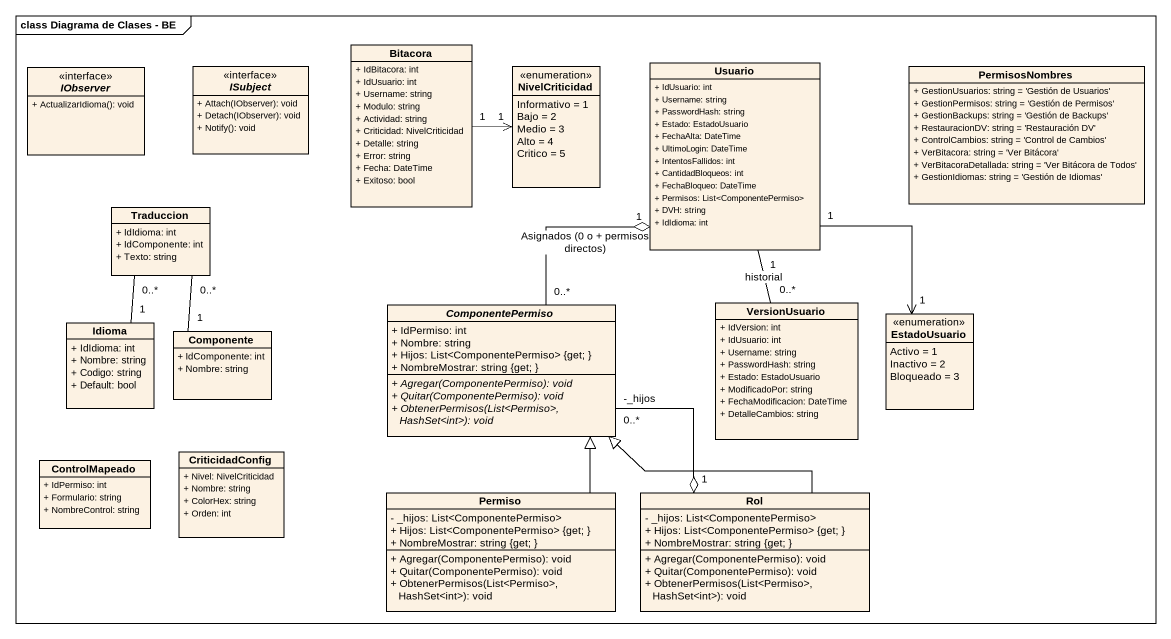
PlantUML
@startuml
mainframe class Diagrama de Clases - BE
hide circle
hide empty members
skinparam classAttributeIconSize 0
interface IObserver {
  + ActualizarIdioma(): void
}
interface ISubject {
  + Attach(IObserver): void
  + Detach(IObserver): void
  + Notify(): void
}
class Bitacora {
  + IdBitacora: int
  + IdUsuario: int
  + Username: string
  + Modulo: string
  + Actividad: string
  + Criticidad: NivelCriticidad
  + Detalle: string
  + Error: string
  + Fecha: DateTime
  + Exitoso: bool
}
enum NivelCriticidad {
  Informativo = 1
  Bajo = 2
  Medio = 3
  Alto = 4
  Critico = 5
}
class Usuario {
  + IdUsuario: int
  + Username: string
  + PasswordHash: string
  + Estado: EstadoUsuario
  + FechaAlta: DateTime
  + UltimoLogin: DateTime
  + IntentosFallidos: int
  + CantidadBloqueos: int
  + FechaBloqueo: DateTime
  + Permisos: List<ComponentePermiso>
  + DVH: string
  + IdIdioma: int
}
class PermisosNombres {
  + GestionUsuarios: string = 'Gestión de Usuarios'
  + GestionPermisos: string = 'Gestión de Permisos'
  + GestionBackups: string = 'Gestión de Backups'
  + RestauracionDV: string = 'Restauración DV'
  + ControlCambios: string = 'Control de Cambios'
  + VerBitacora: string = 'Ver Bitácora'
  + VerBitacoraDetallada: string = 'Ver Bitácora de Todos'
  + GestionIdiomas: string = 'Gestión de Idiomas'
}
class Traduccion {
  + IdIdioma: int
  + IdComponente: int
  + Texto: string
}
class Idioma {
  + IdIdioma: int
  + Nombre: string
  + Codigo: string
  + Default: bool
}
class Componente {
  + IdComponente: int
  + Nombre: string
}
abstract class ComponentePermiso {
  + IdPermiso: int
  + Nombre: string
  + Hijos: List<ComponentePermiso> {get; }
  + NombreMostrar: string {get; }
  {abstract} + Agregar(ComponentePermiso): void
  {abstract} + Quitar(ComponentePermiso): void
  {abstract} + ObtenerPermisos(List<Permiso>, HashSet<int>): void
}
class VersionUsuario {
  + IdVersion: int
  + IdUsuario: int
  + Username: string
  + PasswordHash: string
  + Estado: EstadoUsuario
  + ModificadoPor: string
  + FechaModificacion: DateTime
  + DetalleCambios: string
}
enum EstadoUsuario {
  Activo = 1
  Inactivo = 2
  Bloqueado = 3
}
class ControlMapeado {
  + IdPermiso: int
  + Formulario: string
  + NombreControl: string
}
class CriticidadConfig {
  + Nivel: NivelCriticidad
  + Nombre: string
  + ColorHex: string
  + Orden: int
}
class Permiso {
  - _hijos: List<ComponentePermiso>
  + Hijos: List<ComponentePermiso> {get; }
  + NombreMostrar: string {get; }
  + Agregar(ComponentePermiso): void
  + Quitar(ComponentePermiso): void
  + ObtenerPermisos(List<Permiso>, HashSet<int>): void
}
class Rol {
  - _hijos: List<ComponentePermiso>
  + Hijos: List<ComponentePermiso> {get; }
  + NombreMostrar: string {get; }
  + Agregar(ComponentePermiso): void
  + Quitar(ComponentePermiso): void
  + ObtenerPermisos(List<Permiso>, HashSet<int>): void
}
Bitacora "1" -right-> "1" NivelCriticidad
Usuario "1" -- "0..*" VersionUsuario : historial
Usuario "1" --> "1" EstadoUsuario
Traduccion "0..*" -- "1" Idioma
Traduccion "0..*" -- "1" Componente
ComponentePermiso "0..*" -up-o "1" Usuario : Asignados (0 o + permisos directos)
Permiso -up-|> ComponentePermiso
Rol "1" o-up- "-_hijos\n0..*" ComponentePermiso
Rol -up-|> ComponentePermiso
@enduml
